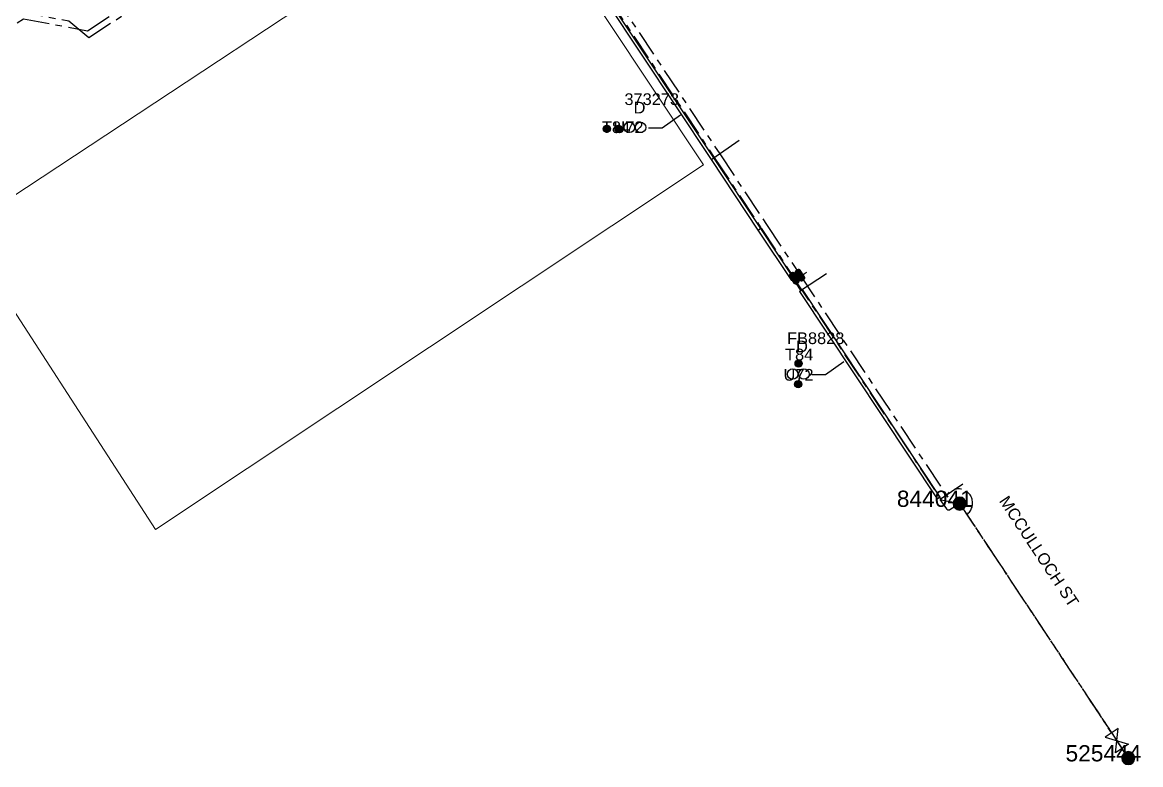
# Model space of a CAD drawing. Header units: metres. Extents: x 302829 to 303440, y 6270651 to 6271380.
# Drawn here: x 303210.1 to 303382.1, y 6270653.9 to 6270768.1 of the extents above; entities that cross this region are included whole.
import ezdxf
from ezdxf.enums import TextEntityAlignment as Align

# ---------------------------------------------------------------- set-up
doc = ezdxf.new("R2010")
doc.units = ezdxf.units.M
for name, pattern in [('Cable Exist OH', [1, 1, 0]), ('Cable Exist UG', [7, 4, -1, 1, -1]), ('DASHED', [19.05, 12.7, -6.35])]:
    doc.linetypes.add(name, pattern=pattern)
doc.layers.get('0').update_dxf_attribs({"color": 6})
for name, color, linetype, lineweight in [('_User Miscellaneous4', 191, 'Continuous', 13), ('_User_LV_Exist', 5, 'Continuous', 25), ('Cadastre Land Parcels_SP_EXT', 96, 'Continuous', 15), ('Cadastre Roads_SP_EXT', 54, 'Continuous', 15), ('Mains_HV_EXT', 13, 'Continuous', 25)]:
    doc.layers.add(name, color=color, linetype=linetype, lineweight=lineweight)
for name, color, linetype in [('Duct_SP_EXT', 40, 'Continuous'), ('Equip_HV_EXT', 7, 'Continuous'), ('Equip_LV_EXT', 7, 'Continuous'), ('SupportsOH_SP_TR_HV_LV_SL_EXT', 7, 'Continuous'), ('Trench_SP_EXT', 7, 'Continuous')]:
    doc.layers.add(name, color=color, linetype=linetype)
doc.layers.add('UNKNOWN_FEATURES', color=1, linetype='DASHED', plot=False)
doc.styles.add('POLE_LABEL', font='arial.ttf', dxfattribs={"height": 2})
doc.styles.get("Standard").update_dxf_attribs({"font": 'arial.ttf'})

# ---------------------------------------------------------------- blocks, each defined once
blk = doc.blocks.new('DUCT_EXT')
blk.add_circle((0, 0.8), 0.8)
at = {"flags": 1}
blk.add_attdef('Z', (0, 0), '', height=0.2, dxfattribs=at)
at = {"flags": 9}
for tag, p in [('DUCT_CODE', (0, 0)), ('XSECT_TYPE', (0, -0.2)), ('STATE', (0, -0.6)), ('FB_REFERENCE', (0, -0.4)), ('NOTES', (0, -0.8))]:
    blk.add_attdef(tag, text='', height=0.2, dxfattribs=at).set_placement(p, align=Align.MIDDLE_LEFT)
blk = doc.blocks.new('LV_OH_LINKS_DISTFUSE_EXT')
for p, q in [((0, 0), (0.96, 0)), ((3.84, 0), (4.8, 0))]:
    blk.add_line(p, q)
blk.add_lwpolyline([(3.84, -1.2), (3.84, 1.2), (0.96, -1.2), (0.96, 1.2)], close=True)
at = {"flags": 9}
for tag, p in [('ACTUAL_STATUS', (0, 0)), ('CONSTRUCTED_VOLTAGE', (0, -0.2)), ('OPERATING_VOLTAGE', (0, -0.6)), ('ORIENTATION', (0, -0.8)), ('OWNED_BY', (0, -1)), ('STATE', (0, -1.2)), ('SWITCH_TYPE', (0, -1.4)), ('NO_PHASES', (0, -0.4)), ('USAGE', (0, -1.6)), ('NOTES', (0, -1.8))]:
    blk.add_attdef(tag, text='', height=0.2, dxfattribs=at).set_placement(p, align=Align.MIDDLE_LEFT)
at = {"flags": 1}
blk.add_attdef('Z', (0, 0), '', height=0.2, dxfattribs=at)
blk = doc.blocks.new('POLE_EXT')
blk.add_hatch(color=256).paths.add_polyline_path([(-1, 0, 1), (1, 0, 1)])
blk.add_lwpolyline([(-1, 0, 1), (1, 0, 1)], format="xyb", close=True)
at = {"flags": 8}
blk.add_attdef('pNumber', text='', height=2, dxfattribs=at).set_placement((2.5, 2.5), align=Align.MIDDLE_CENTER)
at = {"style": 'POLE_LABEL', "flags": 9}
for tag, p in [('STRUCTURE_PLANT_NUMBER', (1.35, 0.03)), ('STREET_CODE', (1.35, -0.2))]:
    blk.add_attdef(tag, text='', height=0.2, dxfattribs=at).set_placement(p, align=Align.MIDDLE_LEFT)
at = {"flags": 9}
for tag, p in [('OWNED_BY', (1.35, -0.4)), ('SPECIAL_USE', (1.35, -0.8)), ('STATE', (1.35, -1)), ('cLV', (1.35, -1.4)), ('hDepth', (1.35, -1.6)), ('hDia', (1.35, -1.8)), ('PARENT', (1.35, -0.6)), ('USAGE', (1.35, -1.2)), ('cHV', (1.35, -2)), ('cLinedev', (1.35, -3.4)), ('LBRACKET', (1.35, -2.2)), ('LExisting', (1.35, -2.4)), ('LANTNUMBER', (1.35, -2.6)), ('LOther', (1.35, -2.8)), ('LRemove', (1.35, -3)), ('LEGEND', (1.35, -3.2)), ('pExisting', (1.35, -3.8)), ('pFooting', (1.35, -4.4)), ('pNew', (1.35, -4.6)), ('pRelocate', (1.35, -5)), ('pRemove', (1.35, -5.2)), ('LOCATION', (1.35, -3.6)), ('PFNUMBER', (1.35, -4)), ('NEWPFNUMBER', (1.35, -4.2)), ('pReplace', (1.35, -5.4)), ('pStay', (1.35, -5.6)), ('pType', (1.35, -5.8)), ('cspan', (1.35, -6)), ('STREETNAME', (1.35, -6.2)), ('SUBURB', (1.35, -6.4)), ('NOTES', (1.35, -6.6)), ('MAINTAINED_BY', (1.36, -6.81)), ('OPERATED_BY', (1.36, -7.01))]:
    blk.add_attdef(tag, text='', height=0.2, dxfattribs=at).set_placement(p, align=Align.MIDDLE_LEFT)
at = {"flags": 1}
blk.add_attdef('Z', (1.35, -7.33), '', height=0.2, dxfattribs=at)
blk = doc.blocks.new('HV_STJ_EXT')
h = blk.add_hatch(color=256)
edge = h.paths.add_edge_path()
edge.add_ellipse((-0.59, 0.13), major_axis=(0.226, 0.226), ratio=1, start_angle=45, end_angle=135)
edge.add_line((-0.91, 0.13), (-0.91, -0.13))
edge.add_ellipse((-0.59, -0.13), major_axis=(0.226, 0.226), ratio=1, start_angle=135, end_angle=225)
edge.add_line((-0.59, -0.45), (0.59, -0.45))
edge.add_ellipse((0.59, -0.13), major_axis=(-0.226, 0.226), ratio=1, start_angle=135, end_angle=225)
edge.add_line((0.91, -0.13), (0.91, 0.13))
edge.add_ellipse((0.59, 0.13), major_axis=(-0.226, 0.226), ratio=1, start_angle=225, end_angle=315)
edge.add_line((0.59, 0.45), (-0.59, 0.45))
blk.add_lwpolyline([(-0.91, 0.13), (-0.91, -0.13, 0.414214), (-0.59, -0.45), (0.59, -0.45, 0.414214), (0.91, -0.13), (0.91, 0.13, 0.414214), (0.59, 0.45), (-0.59, 0.45, 0.414214)], format="xyb", close=True)
for tag, flags, p in [('ORIENTATION', 9, (1.5, 0)), ('Z', 1, (1.5, -0.8)), ('USAGE', 9, (1.5, -0.2)), ('LEGEND', 9, (1.5, -0.4)), ('NOTES', 9, (1.5, -0.6))]:
    blk.add_attdef(tag, text='', height=0.2, dxfattribs=dict(flags=flags)).set_placement(p, align=Align.MIDDLE_LEFT)
blk = doc.blocks.new('LV_STJ_EXT')
h = blk.add_hatch(color=256)
edge = h.paths.add_edge_path()
edge.add_ellipse((-0.59, 0.13), major_axis=(0.226, 0.226), ratio=1, start_angle=45, end_angle=135)
edge.add_line((-0.91, 0.13), (-0.91, -0.13))
edge.add_ellipse((-0.59, -0.13), major_axis=(0.226, 0.226), ratio=1, start_angle=135, end_angle=225)
edge.add_line((-0.59, -0.45), (0.59, -0.45))
edge.add_ellipse((0.59, -0.13), major_axis=(-0.226, 0.226), ratio=1, start_angle=135, end_angle=225)
edge.add_line((0.91, -0.13), (0.91, 0.13))
edge.add_ellipse((0.59, 0.13), major_axis=(-0.226, 0.226), ratio=1, start_angle=225, end_angle=315)
edge.add_line((0.59, 0.45), (-0.59, 0.45))
blk.add_lwpolyline([(-0.91, 0.13), (-0.91, -0.13, 0.414214), (-0.59, -0.45), (0.59, -0.45, 0.414214), (0.91, -0.13), (0.91, 0.13, 0.414214), (0.59, 0.45), (-0.59, 0.45, 0.414214)], format="xyb", close=True)
at = {"flags": 1}
blk.add_attdef('Z', (0, 0), '', height=0.2, dxfattribs=at)
at = {"flags": 9}
for tag, p in [('ORIENTATION', (0, 0)), ('USAGE', (0, -0.2)), ('LEGEND', (0, -0.4)), ('NOTES', (0, -0.6))]:
    blk.add_attdef(tag, text='', height=0.2, dxfattribs=at).set_placement(p, align=Align.MIDDLE_LEFT)
blk = doc.blocks.new('CABLE_LARGE_EXT')
h = blk.add_hatch(color=256)
edge = h.paths.add_edge_path()
edge.add_arc((0, 0.55), 0.55, 0, 360)
blk.add_circle((0, 0.55), 0.55)
at = {"flags": 1}
blk.add_attdef('Z', (0, 0), '', height=0.2, dxfattribs=at)
at = {"flags": 9}
for tag, p in [('COND_CODE', (0, 0)), ('STATE', (0, -0.4)), ('XSECT_SIZE', (0, -0.6)), ('FB_REFERENCE', (0, -0.2)), ('NOTES', (0, -0.8))]:
    blk.add_attdef(tag, text='', height=0.2, dxfattribs=at).set_placement(p, align=Align.MIDDLE_LEFT)

msp = doc.modelspace()

# ---------------------------------------------------------------- linework, layer by layer
at = {"layer": '_User Miscellaneous4'}
for p, q in [((303316.08, 6270747.03), (303299.93, 6270771.32)), ((303316.48, 6270747.29), (303300.33, 6270771.59)), ((303316.48, 6270747.29), (303316.28, 6270747.16)), ((303323.68, 6270736.42), (303316.48, 6270747.29)), ((303316.08, 6270747.03), (303316.28, 6270747.16)), ((303323.28, 6270736.16), (303316.08, 6270747.03)), ((303323.28, 6270736.16), (303323.48, 6270736.29)), ((303328.43, 6270728.39), (303323.28, 6270736.16)), ((303323.68, 6270736.42), (303323.48, 6270736.29)), ((303328.83, 6270728.65), (303323.68, 6270736.42)), ((303328.43, 6270728.39), (303328.63, 6270728.52)), ((303328.83, 6270728.65), (303328.63, 6270728.52)), ((303329.63, 6270726.74), (303329.83, 6270726.87)), ((303329.63, 6270726.74), (303350.79, 6270694.82)), ((303330.03, 6270727.01), (303329.83, 6270726.87)), ((303330.03, 6270727.01), (303351.19, 6270695.08)), ((303350.79, 6270694.82), (303350.99, 6270694.95)), ((303351.19, 6270695.08), (303350.99, 6270694.95))]:
    msp.add_line(p, q, dxfattribs=at)
at = {"layer": '_User_LV_Exist', "linetype": 'Cable Exist UG'}
for points in [[(303169.36, 6270736.91), (303174.48, 6270733.03), (303174.48, 6270733.03), (303187.51, 6270741.66), (303187.11, 6270743.8), (303202.45, 6270753.91), (303204.78, 6270766.03), (303204.31, 6270766.68), (303209.29, 6270769.84), (303217.23, 6270768.34), (303220.35, 6270765.77), (303241.8, 6270779.95), (303251.47, 6270786.33), (303250.57, 6270790.57)], [(303300.26, 6270771.83), (303316.53, 6270747.33), (303323.73, 6270736.45), (303328.83, 6270728.76)], [(303328.82, 6270728.69), (303351.43, 6270694.69), (303354.26, 6270694.09)], [(303354.26, 6270694.09), (303380.2, 6270654.94)]]:
    msp.add_lwpolyline(points, dxfattribs=at)
msp.add_lwpolyline([(303355.37, 6270692.42, 1.461643), (303351.93, 6270694.59)], format="xyb", dxfattribs=at)
at = {"layer": 'Cadastre Land Parcels_SP_EXT', "linetype": 'Continuous'}
msp.add_lwpolyline([(303314.86, 6270746.22), (303284.74, 6270791.59), (303200.76, 6270736.14), (303230.6, 6270690.12), (303314.86, 6270746.22)], close=True, dxfattribs=at)
at = {"layer": 'Duct_SP_EXT'}
for p, q in [((303316.08, 6270747.03), (303299.93, 6270771.32)), ((303316.48, 6270747.29), (303300.33, 6270771.59)), ((303316.48, 6270747.29), (303316.28, 6270747.16)), ((303323.68, 6270736.42), (303316.48, 6270747.29)), ((303316.08, 6270747.03), (303316.28, 6270747.16)), ((303323.28, 6270736.16), (303316.08, 6270747.03)), ((303323.28, 6270736.16), (303323.48, 6270736.29)), ((303328.43, 6270728.39), (303323.28, 6270736.16)), ((303323.68, 6270736.42), (303323.48, 6270736.29)), ((303328.83, 6270728.65), (303323.68, 6270736.42)), ((303328.43, 6270728.39), (303328.63, 6270728.52)), ((303328.83, 6270728.65), (303328.63, 6270728.52)), ((303329.63, 6270726.74), (303329.83, 6270726.87)), ((303329.63, 6270726.74), (303350.79, 6270694.82)), ((303330.03, 6270727.01), (303329.83, 6270726.87)), ((303330.03, 6270727.01), (303351.19, 6270695.08)), ((303350.79, 6270694.82), (303350.99, 6270694.95)), ((303351.19, 6270695.08), (303350.99, 6270694.95))]:
    msp.add_line(p, q, dxfattribs=at)
for points in [[(303306.43, 6270751.89), (303308.49, 6270751.89), (303311.32, 6270753.9)], [(303331.55, 6270713.95), (303333.61, 6270713.95), (303336.44, 6270715.96)]]:
    msp.add_lwpolyline(points, dxfattribs=at)
at = {"layer": 'Mains_HV_EXT', "linetype": 'Cable Exist UG'}
for points in [[(303245.84, 6270783.85), (303273, 6270801.69), (303280.4, 6270792.31), (303285.59, 6270795.69), (303285.59, 6270795.69), (303317.36, 6270747.88), (303324.56, 6270737.01), (303329.71, 6270729.24)], [(303144.01, 6270722.83), (303151.43, 6270721.35), (303171.03, 6270734.37), (303182.07, 6270741.69), (303201.55, 6270754.52), (303203.42, 6270764.24), (303203.42, 6270764.24), (303210.3, 6270768.66), (303220.12, 6270766.82), (303241.23, 6270780.78), (303245.84, 6270783.85)], [(303329.71, 6270729.24), (303352.88, 6270694.42), (303354.26, 6270694.09)]]:
    msp.add_lwpolyline(points, dxfattribs=at)
at = {"layer": 'Mains_HV_EXT', "linetype": 'Cable Exist OH'}
msp.add_lwpolyline([(303354.26, 6270694.09), (303380.2, 6270654.94)], dxfattribs=at)
at = {"layer": 'Trench_SP_EXT', "linetype": 'Cable Exist UG'}
for points in [[(303329.21, 6270727.77), (303328.63, 6270728.52)], [(303329.26, 6270727.69), (303329.8, 6270726.85)]]:
    msp.add_lwpolyline(points, dxfattribs=at)
for points in [[(303329.45, 6270728.75, 0.402198), (303329.26, 6270727.69)], [(303330.71, 6270729.63, 0.009368), (303329.45, 6270728.75)], [(303351.19, 6270694.74), (303352.24, 6270693.28), (303352.24, 6270693.28, 0.394798), (303352.77, 6270693.17), (303352.77, 6270693.17), (303354.26, 6270694.09)]]:
    msp.add_lwpolyline(points, format="xyb", dxfattribs=at)
at = {"layer": 'UNKNOWN_FEATURES'}
for points in [[(303316.28, 6270747.16), (303320.37, 6270749.98)], [(303329.81, 6270726.86), (303333.78, 6270729.49)], [(303351.28, 6270694.8), (303354.77, 6270697.12)]]:
    msp.add_lwpolyline(points, dxfattribs=at)

# ---------------------------------------------------------------- block references
at = {"layer": 'Duct_SP_EXT'}
for name, p in [('DUCT_EXT', (303303.46, 6270751.16)), ('DUCT_EXT', (303305.19, 6270751.16)), ('CABLE_LARGE_EXT', (303300, 6270751.2)), ('CABLE_LARGE_EXT', (303301.78, 6270751.2)), ('DUCT_EXT', (303328.58, 6270713.22)), ('CABLE_LARGE_EXT', (303329.49, 6270715.09)), ('DUCT_EXT', (303330.31, 6270713.22)), ('CABLE_LARGE_EXT', (303329.43, 6270711.92))]:
    msp.add_blockref(name, p, dxfattribs=at)
at = {"layer": 'Equip_HV_EXT', "rotation": 123.5294703228409}
msp.add_blockref('HV_STJ_EXT', (303329.71, 6270729.24), dxfattribs=at)
at = {"layer": 'Equip_LV_EXT'}
for name, p, rotation in [('LV_STJ_EXT', (303328.83, 6270728.76), 123.5294702950404), ('LV_OH_LINKS_DISTFUSE_EXT', (303379.75, 6270655.62), 123.5300140541408)]:
    msp.add_blockref(name, p, dxfattribs=dict(at, rotation=rotation))
at = {"layer": 'SupportsOH_SP_TR_HV_LV_SL_EXT'}
ref = msp.add_blockref('POLE_EXT', (303354.26, 6270694.09), dxfattribs=at)
ref.add_attrib('ASSET_NUM', '844041', dxfattribs={"layer": '0', "height": 2.5, "style": 'POLE_LABEL'}).set_placement((303356.26, 6270694.84), align=Align.MIDDLE_RIGHT)
ref = msp.add_blockref('POLE_EXT', (303380.2, 6270654.94), dxfattribs=at)
ref.add_attrib('ASSET_NUM', '525444', dxfattribs={"layer": '0', "height": 2.5, "rotation": 0.0038, "style": 'POLE_LABEL'}).set_placement((303382.2, 6270655.69), align=Align.MIDDLE_RIGHT)

# ---------------------------------------------------------------- texts
at = {"layer": 'Cadastre Roads_SP_EXT'}
msp.add_text('MCCULLOCH ST', height=1.8, rotation=303.5282, dxfattribs=at).set_placement((303360.25, 6270694.51))
at = {"layer": 'Duct_SP_EXT'}
for s, p in [('373273', (303302.71, 6270755.4)), ('D', (303304.12, 6270754.1)), ('T84', (303299.24, 6270751.09)), ('U72', (303301.02, 6270751.09)), ('FB8828', (303327.72, 6270718.63)), ('T84', (303327.41, 6270716.13)), ('D', (303329.1, 6270717.38)), ('U72', (303327.18, 6270713))]:
    msp.add_text(s, height=1.8, dxfattribs=at).set_placement(p)

doc.saveas('drawing.dxf')
